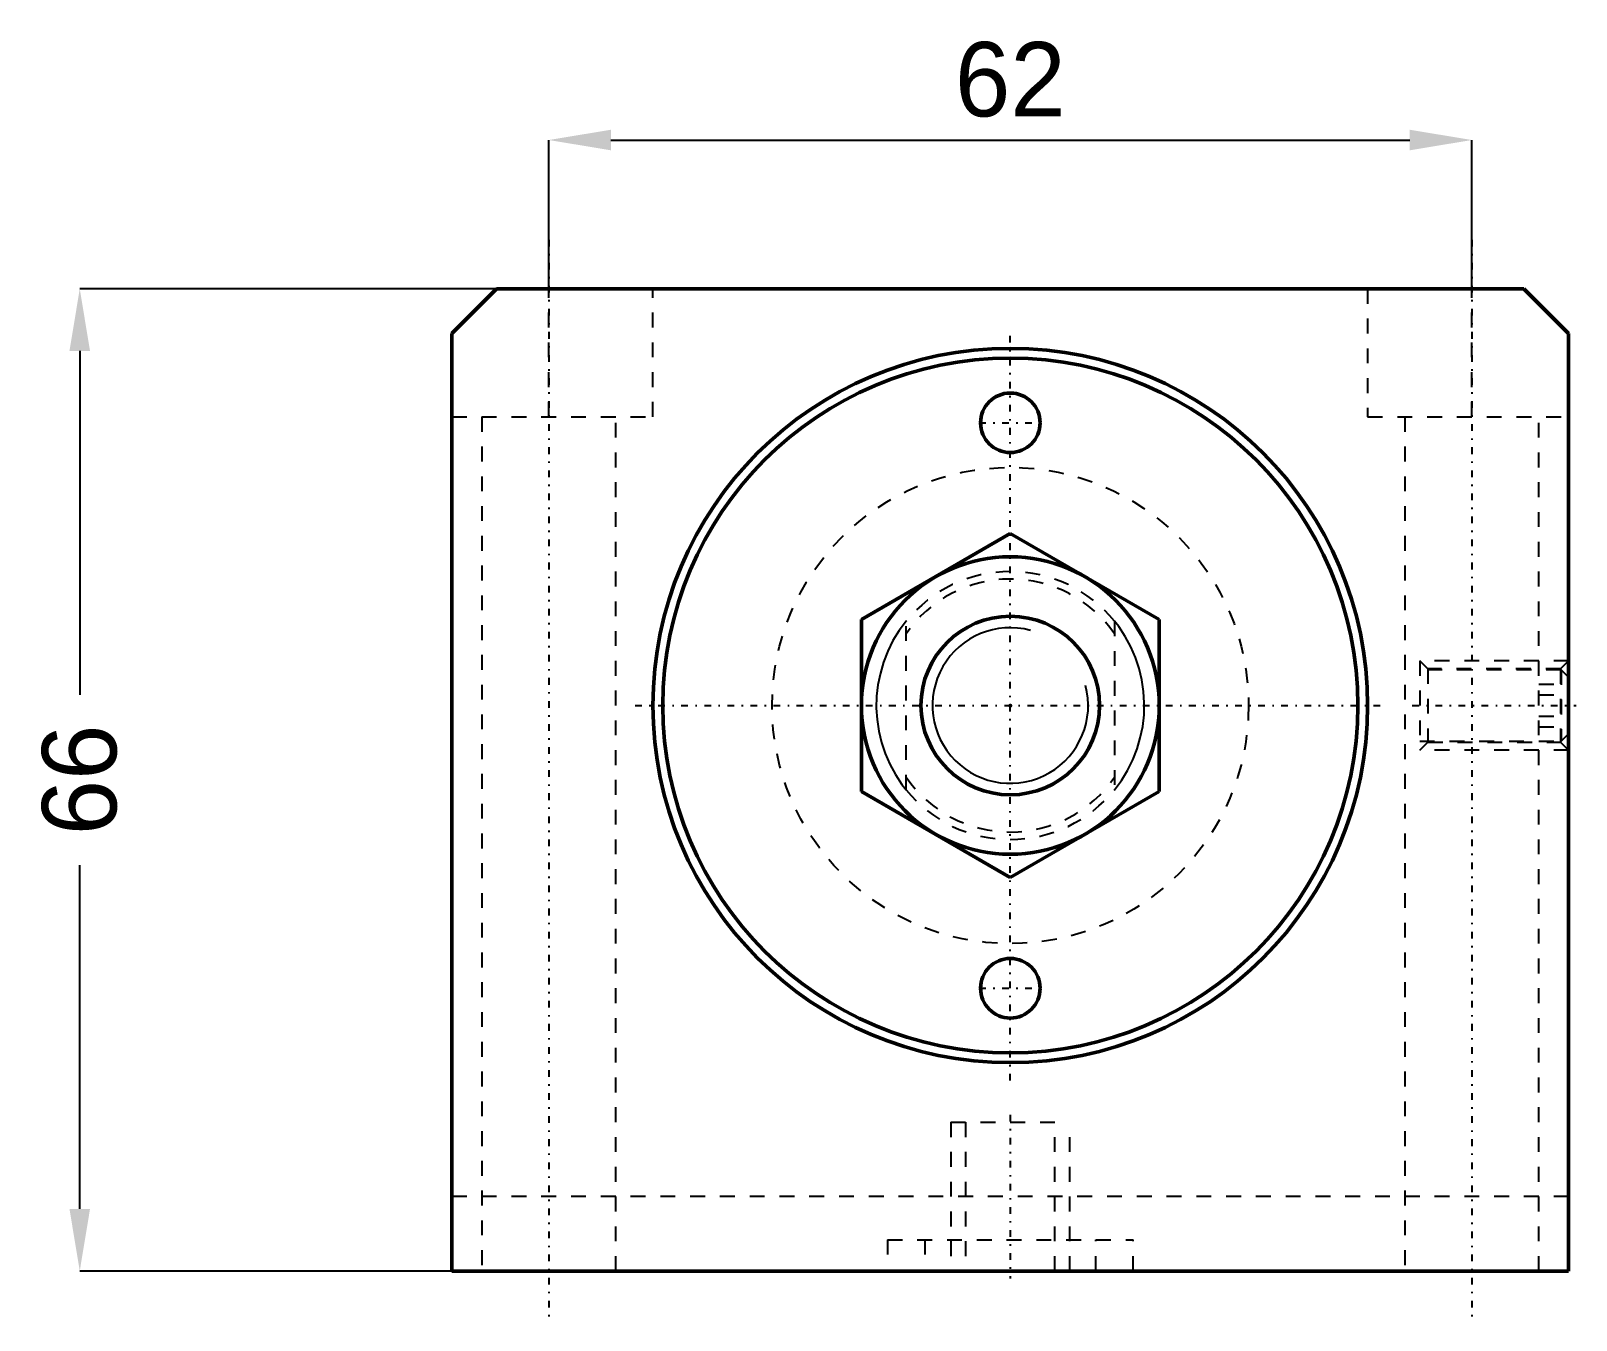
# Model space of a CAD drawing. Header units: millimetres. Extents: x -66 to 38, y -41 to 45.
import ezdxf

# ---------------------------------------------------------------- set-up
doc = ezdxf.new("R2010")
doc.units = ezdxf.units.MM
doc.linetypes.add('Center', pattern=[1.5, 0.45, -0.5, 0.05, -0.5])
doc.linetypes.add('Dashed', pattern=[2, 1, -1])
for name, color, linetype, lineweight in [('2d ConnectionPoints', 7, 'Continuous', 50), ('AM_0', 7, 'Continuous', 50), ('AM_5', 3, 'Continuous', 25), ('AM_7', 7, 'Center', 25), ('AM_9', 6, 'Dashed', 25)]:
    doc.layers.add(name, color=color, linetype=linetype, lineweight=lineweight)
doc.dimstyles.new('ISO-25', dxfattribs={"dimtxt": 2.5, "dimasz": 2.5, "dimexe": 1.25, "dimexo": 0.625, "dimtad": 1, "dimtxsty": 'Standard', "dimcen": 2.5, "dimadec": 0, "dimazin": 0, "dimtfac": 1, "dimtmove": 0, "dimatfit": 3, "dimfxl": 0, "dimarcsym": 0})

# ---------------------------------------------------------------- blocks, each defined once
blk = doc.blocks.new('1_JECX_MF_EXLA_32_120_0_rod__0_in_JECX_MF_160_J_EXLA_32_120_0__0')
at = {"layer": 'AM_0'}
for p, q in [((-10, 5.77), (0, 11.55)), ((0, 11.55), (10, 5.77)), ((-10, -5.77), (-10, 5.77)), ((10, 5.77), (10, -5.77)), ((0, -11.55), (-10, -5.77)), ((10, -5.77), (0, -11.55))]:
    blk.add_line(p, q, dxfattribs=at)
for radius in [10, 6]:
    blk.add_circle((0, 0), radius, dxfattribs=at)
at = {"layer": 'AM_5'}
blk.add_arc((0, 0), 5.23, 75, 15, dxfattribs=at)
at = {"layer": 'AM_9'}
for p, q in [((-7, -5.66), (-7, 5.66)), ((7, 5.66), (7, -5.66))]:
    blk.add_line(p, q, dxfattribs=at)
for points in [[(-7, 5.66), (-7.47, 5.03), (-7.88, 4.36), (-8.23, 3.65), (-8.51, 2.92), (-8.73, 2.17), (-8.89, 1.4), (-8.98, 0.62), (-9, -0.17), (-8.95, -0.95), (-8.83, -1.73), (-8.65, -2.49), (-8.4, -3.23), (-8.09, -3.95), (-7.71, -4.64), (-7.28, -5.3), (-7, -5.66)], [(7, -5.66), (7.47, -5.03), (7.88, -4.36), (8.23, -3.65), (8.51, -2.92), (8.73, -2.17), (8.89, -1.4), (8.98, -0.62), (9, 0.17), (8.95, 0.95), (8.83, 1.73), (8.65, 2.49), (8.4, 3.23), (8.09, 3.95), (7.71, 4.64), (7.28, 5.3), (7, 5.66)]]:
    blk.add_lwpolyline(points, dxfattribs=at)
for radius, start, end in [(9, 38.9424, 141.0576), (8.5, 34.5603, 145.4397), (8.5, 214.5603, 325.4397), (9, 218.9424, 321.0576)]:
    blk.add_arc((0, 0), radius, start, end, dxfattribs=at)
blk = doc.blocks.new('2_JECX_MF_EXLA_32_120_0_body__0_in_JECX_MF_160_J_EXLA_32_120_0__0')
at = {"layer": 'AM_0'}
for p, q in [((-34.5, 28), (-37.5, 25)), ((34.5, 28), (-34.5, 28)), ((37.5, 25), (34.5, 28)), ((-37.5, 25), (-37.5, -38)), ((37.5, -38), (37.5, 25)), ((-37.5, -38), (37.5, -38))]:
    blk.add_line(p, q, dxfattribs=at)
for centre, radius in [((0, 0), 24), ((0, 0), 23.34), ((0, 19), 2), ((0, -19), 2)]:
    blk.add_circle(centre, radius, dxfattribs=at)
at = {"layer": 'AM_5', "linetype": 'Dashed'}
for p, q in [((37.5, 3), (27.5, 3)), ((37.5, -3), (27.5, -3))]:
    blk.add_line(p, q, dxfattribs=at)
at = {"layer": 'AM_7'}
for p, q in [((-31, 31.3), (-31, -41.3)), ((31, 31.3), (31, -41.3)), ((0, -25.2), (0, 25.2)), ((-2.1, 19), (2.1, 19)), ((-25.2, 0), (25.2, 0)), ((27, 0), (38, 0)), ((-2.1, -19), (2.1, -19)), ((0, -27.5), (0, -38.5))]:
    blk.add_line(p, q, dxfattribs=at)
at = {"layer": 'AM_9'}
for p, q in [((-31, 19.4), (-31, 28)), ((-24, 19.4), (-24, 28)), ((24, 28), (24, 19.4)), ((31, 19.4), (31, 28)), ((-37.5, 19.4), (-24, 19.4)), ((-35.5, 19.4), (-35.5, -38)), ((-26.5, -38), (-26.5, 19.4)), ((24, 19.4), (37.5, 19.4)), ((26.5, 19.4), (26.5, -38)), ((35.5, -38), (35.5, 19.4)), ((28.04, 2.46), (27.5, 3)), ((27.5, 3), (27.5, -3)), ((37, 2.4), (27.5, 2.4)), ((36.96, 2.46), (28.04, 2.46)), ((28.04, 2.46), (28.04, -2.46)), ((37.5, 3), (36.96, 2.46)), ((36.96, 2.46), (36.96, -2.46)), ((37.5, 1.9), (37, 2.4)), ((37, 2.4), (37, -2.4)), ((35.5, 1.44), (37.5, 1.44)), ((35.5, 0.72), (37.5, 0.72)), ((35.5, -0.72), (37.5, -0.72)), ((35.5, -1.44), (37.5, -1.44)), ((37, -2.4), (37.5, -1.9)), ((27.5, -2.4), (37, -2.4)), ((27.5, -3), (28.04, -2.46)), ((28.04, -2.46), (36.96, -2.46)), ((36.96, -2.46), (37.5, -3)), ((-4, -28), (4, -28)), ((-4, -28), (-4, -38)), ((-3, -28), (-3, -38)), ((3, -38), (3, -28)), ((4, -38), (4, -28)), ((37.5, -33), (-37.5, -33)), ((-8.25, -35.9), (8.25, -35.9)), ((-8.25, -35.9), (-8.25, -38)), ((-5.75, -35.9), (-5.75, -38)), ((5.75, -38), (5.75, -35.9)), ((8.25, -38), (8.25, -35.9))]:
    blk.add_line(p, q, dxfattribs=at)
blk.add_circle((0, 0), 16, dxfattribs=at)
blk = doc.blocks.new('*D3')
at = {"layer": 'AM_5', "color": 0, "lineweight": -2}
for p, q in [((-31, 28), (-31, 38)), ((-26.83, 38), (26.83, 38)), ((31, 28), (31, 38))]:
    blk.add_line(p, q, dxfattribs=at)
at = {"layer": 'AM_5', "color": 0}
for points in [[(-26.83, 38.69), (-26.83, 37.31), (-31, 38)], [(26.83, 37.31), (26.83, 38.69), (31, 38)]]:
    blk.add_solid(points, dxfattribs=at)
at = {"layer": 'Defpoints', "color": 0}
for p in [(31, 38), (-31, 28), (31, 28)]:
    blk.add_point(p, dxfattribs=at)
at = {"layer": 'AM_5', "color": 0, "insert": (0, 42.05), "char_height": 5, "attachment_point": 5}
blk.add_mtext('62', dxfattribs=at)
blk = doc.blocks.new('*D4')
at = {"layer": 'AM_5', "color": 0, "lineweight": -2}
for p, q in [((-34.5, 28), (-62.5, 28)), ((-62.5, 23.83), (-62.5, 0.72)), ((-62.5, -33.83), (-62.5, -10.72)), ((-37.5, -38), (-62.5, -38))]:
    blk.add_line(p, q, dxfattribs=at)
at = {"layer": 'AM_5', "color": 0}
for points in [[(-61.81, 23.83), (-63.19, 23.83), (-62.5, 28)], [(-63.19, -33.83), (-61.81, -33.83), (-62.5, -38)]]:
    blk.add_solid(points, dxfattribs=at)
at = {"layer": 'Defpoints', "color": 0}
for p in [(-34.5, 28), (-62.5, -38), (-37.5, -38)]:
    blk.add_point(p, dxfattribs=at)
at = {"layer": 'AM_5', "color": 0, "insert": (-62.5, -5), "char_height": 5, "attachment_point": 5, "rotation": 90}
blk.add_mtext('66', dxfattribs=at)

msp = doc.modelspace()

# ---------------------------------------------------------------- linework, layer by layer
at = {"layer": '2d ConnectionPoints'}
msp.add_point((0, 0), dxfattribs=at)

# ---------------------------------------------------------------- block references
for name in ['2_JECX_MF_EXLA_32_120_0_body__0_in_JECX_MF_160_J_EXLA_32_120_0__0', '1_JECX_MF_EXLA_32_120_0_rod__0_in_JECX_MF_160_J_EXLA_32_120_0__0']:
    msp.add_blockref(name, (0, 0))

# ---------------------------------------------------------------- dimensions: what is measured, and where the dimension line sits
at = {"layer": 'AM_5'}
dim = msp.add_linear_dim(base=(31, 38), p1=(-31, 28), p2=(31, 28), text='62', dimstyle='ISO-25', override={"dimtxt": 5, "dimasz": 4.166667, "dimexe": 0, "dimexo": 0, "dimgap": 1.5}, dxfattribs=at)
dim.commit()
dim.dimension.update_dxf_attribs({"geometry": '*D3', "text_midpoint": (0, 38), "dimtype": 160})
dim = msp.add_linear_dim(base=(-62.5, -38), p1=(-34.5, 28), p2=(-37.5, -38), angle=90, text='66', dimstyle='ISO-25', override={"dimtxt": 5, "dimasz": 4.166667, "dimexe": 0, "dimexo": 0, "dimgap": 1.5}, dxfattribs=at)
dim.commit()
dim.dimension.update_dxf_attribs({"geometry": '*D4', "text_midpoint": (-62.5, -5), "dimtype": 160, "text_rotation": 90})

doc.saveas('drawing.dxf')
